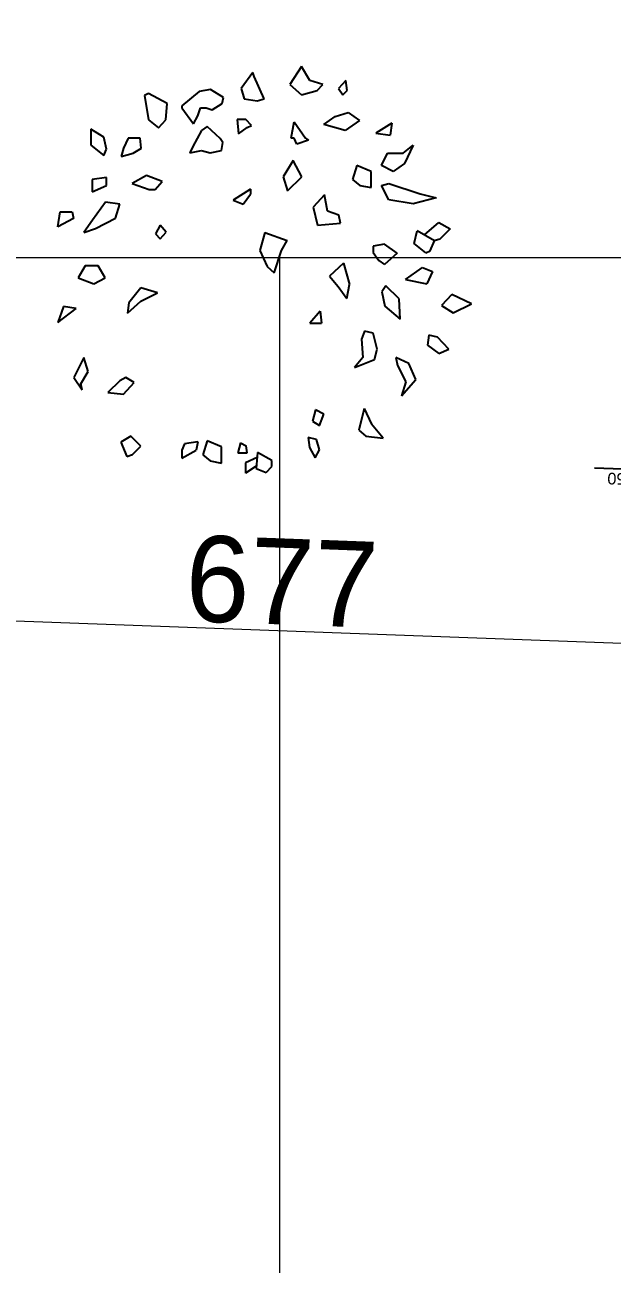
# Model space of a CAD drawing. Header units: centimetres. Extents: x 63871 to 181827, y -95930 to 42199.
# Drawn here: x 171998 to 172476, y 24778 to 25786 of the extents above; entities that cross this region are included whole.
import ezdxf

# ---------------------------------------------------------------- set-up
doc = ezdxf.new("R2010")
doc.units = ezdxf.units.CM
for name, color, linetype, lineweight in [('ARA SINIRLAR', 225, 'Continuous', 15), ('ARM_Pen_No__252', 8, 'Continuous', 18), ('OLUK', 222, 'Continuous', 15)]:
    doc.layers.add(name, color=color, linetype=linetype, lineweight=lineweight)
for name, color, linetype in [('CAY', 94, 'Continuous'), ('Dıış Ölçü', 140, 'Continuous'), ('KOT', 171, 'Continuous')]:
    doc.layers.add(name, color=color, linetype=linetype)
doc.styles.add('Arial_1', font='Arial.ttf', dxfattribs={"height": 300})
doc.styles.add('RomanS', font='')
doc.styles.get('RomanS').set_extended_font_data('Stylus BT')
doc.dimstyles.new('BÖYÜK', dxfattribs={"dimtxt": 70, "dimasz": 5, "dimexe": 5, "dimexo": 5, "dimgap": 2, "dimtad": 3, "dimdec": 0, "dimzin": 0, "dimdsep": 46, "dimtxsty": 'RomanS', "dimblk": 'DOT', "dimcen": 5, "dimadec": 0, "dimazin": 0, "dimtfac": 1, "dimtdec": 0, "dimtix": 1, "dimtofl": 0, "dimtmove": 1, "dimatfit": 0, "dimldrblk": 'DOT', "dimfxl": 10, "dimfxlon": 1, "dimtolj": 1, "dimtzin": 0, "dimarcsym": 0})

# ---------------------------------------------------------------- blocks, each defined once
blk = doc.blocks.new('_Dot')
at = {"color": 0, "linetype": 'ByBlock', "lineweight": -2}
blk.add_line((-0.5, 0), (-1, 0), dxfattribs=at)
at = {"color": 0, "linetype": 'ByBlock', "const_width": 0.5}
blk.add_lwpolyline([(-0.25, 0, 1), (0.25, 0, 1)], format="xyb", close=True, dxfattribs=at)
blk = doc.blocks.new('*D294')
at = {"layer": 'Defpoints', "color": 0, "transparency": 16777216}
for p in [(-6084.9, 10369.8), (-5408, 10344.7), (-5407.8, 10350.8)]:
    blk.add_point(p, dxfattribs=at)
at = {"layer": 'Dıış Ölçü', "color": 0, "lineweight": -2, "transparency": 16777216}
for p, q in [((-6084.7, 10374.8), (-6084.5, 10380.9)), ((-6079.7, 10375.7), (-5412.8, 10351)), ((-5407.8, 10349.7), (-5407.6, 10355.8))]:
    blk.add_line(p, q, dxfattribs=at)
at = {"layer": 'Dıış Ölçü', "color": 0, "lineweight": -2, "transparency": 16777216, "xscale": 5, "yscale": 5, "zscale": 5}
for p, rotation in [((-6084.7, 10375.9), 177.8731903117566), ((-5407.8, 10350.8), 357.8731903117566)]:
    blk.add_blockref('_Dot', p, dxfattribs=dict(at, rotation=rotation))
at = {"layer": 'Dıış Ölçü', "color": 0, "transparency": 16777216, "insert": (-5744.8, 10402.8), "char_height": 70, "attachment_point": 5, "rotation": 357.8732, "style": 'RomanS'}
blk.add_mtext('\\A1;677', dxfattribs=at)
blk = doc.blocks.new('*D317')
at = {"layer": 'Defpoints', "color": 0, "transparency": 16777216}
for p in [(-5474.4, 11046.1), (-5404.1, 10450.3), (-5404.1, 10450.3)]:
    blk.add_point(p, dxfattribs=at)
at = {"layer": 'Dıış Ölçü', "color": 0, "lineweight": -2, "transparency": 16777216}
for p, q in [((-5474.4, 11046.1), (-5479.4, 11045.6)), ((-5473.8, 11041.2), (-5404.7, 10455.2)), ((-5404.1, 10450.3), (-5409.1, 10449.7))]:
    blk.add_line(p, q, dxfattribs=at)
at = {"layer": 'Dıış Ölçü', "color": 0, "lineweight": -2, "transparency": 16777216, "xscale": 5, "yscale": 5, "zscale": 5}
for p, rotation in [((-5474.4, 11046.1), 96.73068414701967), ((-5404.1, 10450.3), 276.7306841470197)]:
    blk.add_blockref('_Dot', p, dxfattribs=dict(at, rotation=rotation))
at = {"layer": 'Dıış Ölçü', "color": 0, "transparency": 16777216, "insert": (-5401, 10752.7), "char_height": 70, "attachment_point": 5, "rotation": 276.7307, "style": 'RomanS'}
blk.add_mtext('\\A1;600', dxfattribs=at)
blk = doc.blocks.new('A$C5AA32782')
at = {"layer": 'CAY'}
for p, q in [((452.9, 931.4, 0), (426.3, 893.8, 0)), ((456.2, 922, 0), (452.9, 931.4, 0)), ((566, 945.5, 0), (539.4, 903.2, 0)), ((585.9, 912.6, 0), (566, 945.5, 0)), ((426.3, 893.8, 0), (432.9, 870.3, 0)), ((479.5, 870.3, 0), (456.2, 922, 0)), ((539.4, 903.2, 0), (566, 879.7, 0)), ((615.9, 903.2, 0), (585.9, 912.6, 0)), ((602.6, 889.1, 0), (615.9, 903.2, 0)), ((669.1, 912.6, 0), (652.5, 893.8, 0)), ((652.5, 893.8, 0), (662.4, 879.7, 0)), ((672.4, 889.1, 0), (669.1, 912.6, 0)), ((211.1, 882.5, 0), (201.2, 877.8, 0)), ((201.2, 877.8, 0), (211.1, 821.4, 0)), ((254.4, 859, 0), (211.1, 882.5, 0)), ((328.5, 887.1, 0), (288.5, 854.2, 0)), ((355.1, 891.8, 0), (328.5, 887.1, 0)), ((385, 873, 0), (355.1, 891.8, 0)), ((381.7, 858.9, 0), (385, 873, 0)), ((432.9, 870.3, 0), (462.9, 865.6, 0)), ((462.9, 865.6, 0), (479.5, 870.3, 0)), ((566, 879.7, 0), (602.6, 889.1, 0)), ((662.4, 879.7, 0), (672.4, 889.1, 0)), ((251, 821.4, 0), (254.4, 859, 0)), ((288.5, 854.2, 0), (288.5, 849.5, 0)), ((288.5, 849.5, 0), (315.2, 811.9, 0)), ((325.1, 830.7, 0), (331.8, 849.5, 0)), ((331.8, 849.5, 0), (345.1, 849.5, 0)), ((345.1, 849.5, 0), (358.4, 844.8, 0)), ((358.4, 844.8, 0), (381.7, 858.9, 0)), ((644.5, 829.4, 0), (674.4, 838.7, 0)), ((674.4, 838.7, 0), (701, 820, 0)), ((211.1, 821.4, 0), (234.4, 802.6, 0)), ((234.4, 802.6, 0), (251, 821.4, 0)), ((315.2, 811.9, 0), (325.1, 830.7, 0)), ((436.8, 821.9, 0), (416.8, 821.9, 0)), ((416.8, 821.9, 0), (420.1, 789, 0)), ((450.1, 807.8, 0), (436.8, 821.9, 0)), ((440.1, 803.1, 0), (450.1, 807.8, 0)), ((542.4, 778.7, 0), (549.1, 816.3, 0)), ((549.1, 816.3, 0), (575.7, 778.7, 0)), ((617.8, 810.6, 0), (644.5, 829.4, 0)), ((667.7, 796.5, 0), (617.8, 810.6, 0)), ((701, 820, 0), (667.7, 796.5, 0)), ((776.2, 813.8, 0), (739, 790.4, 0)), ((776.2, 813.8, 0), (772.2, 785.7, 0)), ((107, 781, 0), (77, 799.8, 0)), ((77, 799.8, 0), (77, 762.2, 0)), ((113.6, 752.8, 0), (107, 781, 0)), ((163.9, 778.9, 0), (152.9, 755.4, 0)), ((191.6, 778.9, 0), (163.9, 778.9, 0)), ((194, 755.2, 0), (191.6, 778.9, 0)), ((333.7, 796.5, 0), (313.8, 759, 0)), ((347, 805.9, 0), (333.7, 796.5, 0)), ((377, 777.7, 0), (347, 805.9, 0)), ((420.1, 789, 0), (440.1, 803.1, 0)), ((549.1, 778.7, 0), (542.4, 778.7, 0)), ((555.7, 764.6, 0), (549.1, 778.7, 0)), ((575.7, 778.7, 0), (582.4, 774, 0)), ((739, 790.4, 0), (772.2, 785.7, 0)), ((77, 762.2, 0), (107, 738.7, 0)), ((107, 738.7, 0), (113.6, 752.8, 0)), ((152.9, 755.4, 0), (147.3, 735.9, 0)), ((175, 743.7, 0), (194.4, 755.4, 0)), ((313.8, 759, 0), (307.1, 744.9, 0)), ((307.1, 744.9, 0), (333.7, 749.6, 0)), ((333.7, 749.6, 0), (353.7, 744.9, 0)), ((353.7, 744.9, 0), (380.3, 749.6, 0)), ((383.6, 768.3, 0), (377, 777.7, 0)), ((380.3, 749.6, 0), (383.6, 768.3, 0)), ((582.4, 774, 0), (555.7, 764.6, 0)), ((802.2, 743.4, 0), (825.4, 762.2, 0)), ((825.4, 762.2, 0), (805.5, 719.9, 0)), ((147.3, 735.9, 0), (175, 743.7, 0)), ((547, 726.4, 0), (523.7, 688.8, 0)), ((566.9, 688.8, 0), (547, 726.4, 0)), ((752.3, 715.2, 0), (765.6, 743.4, 0)), ((765.6, 743.4, 0), (802.2, 743.4, 0)), ((206.1, 691.9, 0), (172.9, 673.1, 0)), ((242.7, 677.8, 0), (206.1, 691.9, 0)), ((695, 715.3, 0), (685, 682.5, 0)), ((728.2, 701.2, 0), (695, 715.3, 0)), ((728.2, 663.7, 0), (728.2, 701.2, 0)), ((778.9, 701.1, 0), (752.3, 715.2, 0)), ((805.5, 719.9, 0), (778.9, 701.1, 0)), ((113.6, 687.1, 0), (80.3, 682.4, 0)), ((80.3, 682.4, 0), (80.3, 654.2, 0)), ((80.3, 654.2, 0), (113.6, 668.3, 0)), ((113.6, 668.3, 0), (113.6, 687.1, 0)), ((172.9, 673.1, 0), (212.8, 659, 0)), ((226.1, 659, 0), (242.7, 677.8, 0)), ((523.7, 688.8, 0), (533.7, 655.9, 0)), ((533.7, 655.9, 0), (566.9, 688.8, 0)), ((685, 682.5, 0), (701.6, 668.4, 0)), ((701.6, 668.4, 0), (728.2, 663.7, 0)), ((752.3, 668.3, 0), (768.9, 673, 0)), ((768.9, 635.4, 0), (752.3, 668.3, 0)), ((768.9, 673, 0), (842.1, 649.5, 0)), ((212.8, 659, 0), (226.1, 659, 0)), ((447.5, 660.3, 0), (407.6, 634.6, 0)), ((407.6, 634.6, 0), (430.9, 625.3, 0)), ((430.9, 625.3, 0), (447.5, 648.7, 0)), ((447.5, 660.3, 0), (447.5, 648.7, 0)), ((619.8, 646.7, 0), (593.2, 618.5, 0)), ((626.5, 609.1, 0), (619.8, 646.7, 0)), ((825.4, 626, 0), (768.9, 635.4, 0)), ((878.7, 640.1, 0), (825.4, 626, 0)), ((842.1, 649.5, 0), (878.7, 640.1, 0)), ((0.4, 572.3, 0), (5.9, 607.5, 0)), ((5.9, 607.5, 0), (33.6, 607.5, 0)), ((33.6, 607.5, 0), (36.4, 591.8, 0)), ((110.8, 630, 0), (80.9, 587.7, 0)), ((144.1, 625.3, 0), (110.8, 630, 0)), ((134.1, 592.4, 0), (144.1, 625.3, 0)), ((593.2, 618.5, 0), (603.2, 576.2, 0)), ((653.1, 599.7, 0), (626.5, 609.1, 0)), ((36.4, 591.8, 0), (0.4, 572.3, 0)), ((80.9, 587.7, 0), (60.9, 559.5, 0)), ((87.6, 568.9, 0), (134.1, 592.4, 0)), ((603.2, 576.2, 0), (656.4, 580.9, 0)), ((656.4, 580.9, 0), (653.1, 599.7, 0)), ((851.7, 554.1, 0), (885, 582.3, 0)), ((885, 582.3, 0), (911.6, 568.2, 0)), ((60.9, 559.5, 0), (87.6, 568.9, 0)), ((238.2, 576, 0), (227.1, 556.4, 0)), ((227.1, 556.4, 0), (238.2, 544.7, 0)), ((252.1, 560.3, 0), (238.2, 576, 0)), ((238.2, 544.7, 0), (252.1, 560.3, 0)), ((480.7, 559.5, 0), (469.6, 517.6, 0)), ((480.7, 559.5, 0), (532.8, 541.1, 0)), ((827.9, 533.9, 0), (835.1, 563.5, 0)), ((875, 540, 0), (835.1, 563.5, 0)), ((911.6, 568.2, 0), (888.3, 544.7, 0)), ((519.5, 517.6, 0), (532.8, 541.1, 0)), ((758.9, 532, 0), (732.3, 527.3, 0)), ((732.3, 527.3, 0), (732.3, 513.2, 0)), ((788.5, 511.1, 0), (758.9, 532, 0)), ((855.1, 511.8, 0), (827.9, 533.9, 0)), ((865, 516.5, 0), (875, 540, 0)), ((873.9, 540.7, 0), (888.3, 544.7, 0)), ((469.6, 517.6, 0), (486.2, 480, 0)), ((502.9, 465.9, 0), (519.5, 517.6, 0)), ((732.3, 513.2, 0), (745.6, 494.4, 0)), ((745.6, 494.4, 0), (758.9, 485, 0)), ((788.5, 511.1, 0), (758.9, 485, 0)), ((855.1, 511.8, 0), (865, 516.5, 0)), ((63.9, 482, 0), (47.2, 453.8, 0)), ((93.8, 482, 0), (63.9, 482, 0)), ((110.4, 453.8, 0), (93.8, 482, 0)), ((486.2, 480, 0), (502.9, 465.9, 0)), ((664, 488.3, 0), (631.4, 457.6, 0)), ((664, 488.3, 0), (678, 438.8, 0)), ((807.7, 450.2, 0), (846.9, 477.9, 0)), ((846.9, 477.9, 0), (870.2, 468.5, 0)), ((870.2, 468.5, 0), (856.9, 440.3, 0)), ((47.2, 453.8, 0), (83.8, 439.7, 0)), ((83.8, 439.7, 0), (110.4, 453.8, 0)), ((631.4, 457.6, 0), (651.4, 434.1, 0)), ((651.4, 434.1, 0), (671.4, 405.9, 0)), ((671.4, 405.9, 0), (678, 438.8, 0)), ((762.3, 435, 0), (752.8, 421.6, 0)), ((793.1, 404.9, 0), (762.3, 435, 0)), ((807.7, 450.2, 0), (856.9, 440.3, 0)), ((192.8, 430.8, 0), (165.1, 395.5, 0)), ((231.6, 419, 0), (192.8, 430.8, 0)), ((192.8, 399.5, 0), (231.6, 419, 0)), ((752.8, 421.6, 0), (759.9, 388.1, 0)), ((795.4, 358, 0), (793.1, 404.9, 0)), ((915.7, 415.1, 0), (891.6, 389.5, 0)), ((961, 393.8, 0), (915.7, 415.1, 0)), ((13.3, 387.6, 0), (0, 350, 0)), ((0, 350, 0), (43.2, 382.9, 0)), ((43.2, 382.9, 0), (13.3, 387.6, 0)), ((162.3, 372.1, 0), (192.8, 399.5, 0)), ((165.1, 395.5, 0), (162.3, 372.1, 0)), ((609.3, 376.3, 0), (585.9, 348.8, 0)), ((609.3, 376.3, 0), (612.6, 348.8, 0)), ((759.9, 388.1, 0), (795.4, 358, 0)), ((891.6, 389.5, 0), (918.8, 372.4, 0)), ((918.8, 372.4, 0), (961, 393.8, 0)), ((585.9, 348.8, 0), (612.6, 348.8, 0)), ((712.3, 330, 0), (705.7, 311.2, 0)), ((732.3, 325.3, 0), (712.3, 330, 0)), ((742.3, 287.7, 0), (732.3, 325.3, 0)), ((862, 320.6, 0), (858.7, 297.1, 0)), ((882, 315.9, 0), (862, 320.6, 0)), ((705.7, 311.2, 0), (709, 268.9, 0)), ((858.7, 297.1, 0), (885.3, 278.3, 0)), ((908.6, 287.7, 0), (882, 315.9, 0)), ((60.4, 268.9, 0), (37.1, 221.9, 0)), ((70.4, 236, 0), (60.4, 268.9, 0)), ((709, 268.9, 0), (689.1, 245.4, 0)), ((689.1, 245.4, 0), (735.6, 264.2, 0)), ((735.6, 264.2, 0), (742.3, 287.7, 0)), ((815.5, 254.8, 0), (785.5, 268.9, 0)), ((785.5, 268.9, 0), (788.8, 250.1, 0)), ((885.3, 278.3, 0), (908.6, 287.7, 0)), ((53.7, 207.8, 0), (70.4, 236, 0)), ((788.8, 250.1, 0), (808.8, 212.5, 0)), ((788.8, 250.1, 0), (808.8, 212.5, 0)), ((832.1, 217.2, 0), (815.5, 254.8, 0)), ((37.1, 221.9, 0), (57.1, 193.7, 0)), ((57.1, 193.7, 0), (53.7, 207.8, 0)), ((144.4, 214.7, 0), (116.7, 187.3, 0)), ((158.3, 222.5, 0), (144.4, 214.7, 0)), ((152.8, 183.4, 0), (177.7, 210.8, 0)), ((177.7, 210.8, 0), (158.3, 222.5, 0)), ((798.8, 179.6, 0), (832.1, 217.2, 0)), ((808.8, 212.5, 0), (798.8, 179.6, 0)), ((116.7, 187.3, 0), (152.8, 183.4, 0)), ((598.8, 147.3, 0), (591.7, 120.5, 0)), ((617.8, 137.2, 0), (598.8, 147.3, 0)), ((711.9, 149.9, 0), (699, 99.8, 0)), ((711.9, 149.9, 0), (729, 113.9, 0)), ((591.7, 120.5, 0), (608.3, 110.5, 0)), ((608.3, 110.5, 0), (617.8, 137.2, 0)), ((699, 99.8, 0), (715.7, 85.7, 0)), ((755.6, 81, 0), (729, 113.9, 0)), ((170.2, 85.7, 0), (146.9, 71.6, 0)), ((146.9, 71.6, 0), (160.2, 38.7, 0)), ((193.4, 62.2, 0), (170.2, 85.7, 0)), ((173.5, 43.4, 0), (193.4, 62.2, 0)), ((294.7, 67.6, 0), (288.1, 53.5, 0)), ((325.8, 72.5, 0), (294.7, 67.6, 0)), ((325.8, 72.5, 0), (321.3, 53.5, 0)), ((347.3, 75.1, 0), (337.3, 42.2, 0)), ((380.6, 61, 0), (347.3, 75.1, 0)), ((380.6, 23.4, 0), (380.6, 61, 0)), ((424.6, 70.4, 0), (418.1, 47.4, 0)), ((424.6, 70.4, 0), (437.5, 63.1, 0)), ((440.3, 47.4, 0), (437.5, 63.1, 0)), ((601.4, 77.9, 0), (581.4, 82.6, 0)), ((581.4, 82.6, 0), (584.8, 59.1, 0)), ((584.8, 59.1, 0), (598.1, 35.6, 0)), ((608, 54.4, 0), (601.4, 77.9, 0)), ((715.7, 85.7, 0), (755.6, 81, 0)), ((160.2, 38.7, 0), (173.5, 43.4, 0)), ((288.1, 53.5, 0), (288.1, 34.7, 0)), ((288.1, 34.7, 0), (321.3, 53.5, 0)), ((337.3, 42.2, 0), (354, 28.1, 0)), ((418.1, 47.4, 0), (440.3, 47.4, 0)), ((462.9, 36.2, 0), (435.8, 23.5, 0)), ((463.9, 47.9, 0), (460.6, 10.4, 0)), ((497.2, 29.2, 0), (463.9, 47.9, 0)), ((497.2, 15.1, 0), (497.2, 29.2, 0)), ((598.1, 35.6, 0), (608, 54.4, 0)), ((354, 28.1, 0), (380.6, 23.4, 0)), ((435.8, 23.5, 0), (435.8, 0, 0)), ((461.1, 15.9, 0), (435.8, 0, 0)), ((460.6, 10.4, 0), (483.9, 1, 0)), ((483.9, 1, 0), (497.2, 15.1, 0))]:
    blk.add_line(p, q, dxfattribs=at)
blk = doc.blocks.new('çatı planı')
blk.add_wipeout([(-680, -1060), (-680, 0), (0, 0), (0, -1125), (-340, -1125), (-340, -1060)]).dxf.layer = 'OLUK'
at = {"layer": 'KOT'}
blk.add_line((-18.9, -1127.1), (47.9, -1127.1), dxfattribs=at)
at = {"layer": 'KOT', "insert": (20.5, -1114.3), "char_height": 9.45, "width": 57.696, "attachment_point": 2, "line_spacing_factor": 0.941778, "style": 'Arial_1'}
blk.add_mtext('+6.50', dxfattribs=at)
blk = doc.blocks.new('VAZİYET PLANI')
at = {"layer": 'ARM_Pen_No__252'}
h = blk.add_hatch(dxfattribs=at)
h.set_pattern_fill('AR-HBONE', color=256, scale=0.51)
h.set_pattern_definition([(45, (-177951.86, -14930.114), (0, 73.27889), [155.448, -51.816]), (135, (-177915.22, -14893.474), (7e-15, 73.27889), [155.448, -51.816])])
h.paths.add_polyline_path([(-2120.2, 12277.2), (-2253.9, 9232.9), (-7195.1, 9337.4), (-6197.4, 12277.2)], flags=16)
h.paths.add_polyline_path([(-5125.4, 15515.8), (-2357.2, 23672.5), (-2865.8, 23896), (-7797.7, 9350.1), (-10518.2, 9407.7), (-10683.6, 8961), (623.4, 8722.4), (643.2, 9171.7), (-1702.9, 9221.3), (-1092.5, 23116.6), (-1633.6, 23354.4), (-1935.7, 15952.7), (-1958.7, 15952.7), (-1976.5, 15548.8)])
h.paths.add_polyline_path([(-1976.5, 15548.8), (-5125.4, 15515.8), (-6122.7, 12576.9), (-2107, 12576.9)])
at = {"layer": 'ARA SINIRLAR'}
for p, q in [((-2190.9, 10666.6), (-6744, 10666.6)), ((-5746.6, 10666.6), (-5746.6, 9306.8))]:
    blk.add_line(p, q, dxfattribs=at)
at = {"layer": 'CAY', "xscale": 0.3501001178103892, "yscale": 0.3501001178103892, "zscale": 0.3501001178103892}
blk.add_blockref('A$C5AA32782', (-5927, 10491.5, 0), dxfattribs=at)
at = {"layer": 'Dıış Ölçü'}
for p1, p2, distance, picture, middle in [((-5474.4, 11046.1), (-5404.1, 10450.3), 0, '*D317', (-5401, 10752.7)), ((-6084.9, 10369.8), (-5408, 10344.7), 6.1, '*D294', (-5744.8, 10402.8))]:
    dim = blk.add_aligned_dim(p1=p1, p2=p2, distance=distance, dimstyle='BÖYÜK', dxfattribs=at)
    dim.commit()
    dim.dimension.update_dxf_attribs({"geometry": picture, "text_midpoint": middle})
at = {"layer": 'OLUK', "rotation": 177.8731895439683}
blk.add_blockref('çatı planı', (-5484.4, 9367.5), dxfattribs=at)

msp = doc.modelspace()

# ---------------------------------------------------------------- block references
at = {"layer": 'OLUK'}
msp.add_blockref('VAZİYET PLANI', (177951.9, 14930.1), dxfattribs=at)

doc.saveas('drawing.dxf')
